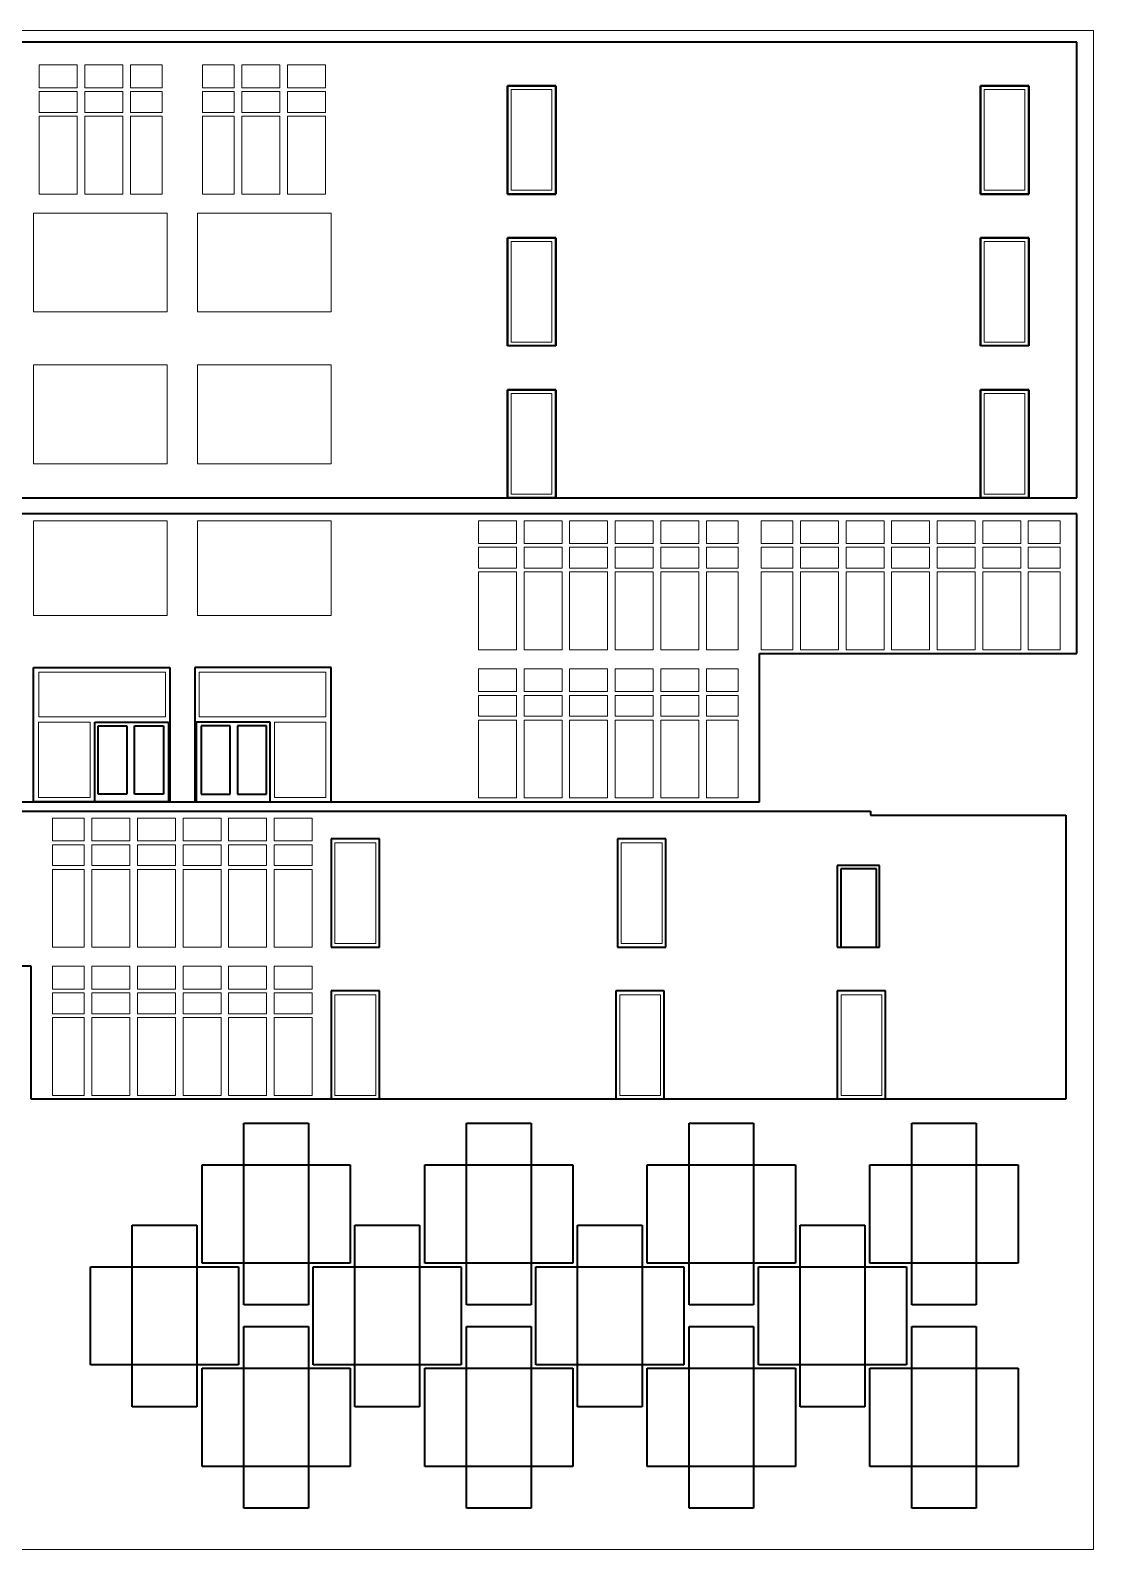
# Model space of a CAD drawing. Header units: millimetres. Extents: x -227611 to -73346, y -33294 to 110334.
# Drawn here: x -101343 to -73346, y 65235 to 105235 of the extents above; entities that cross this region are included whole.
import ezdxf

# ---------------------------------------------------------------- set-up
doc = ezdxf.new("R2010")
doc.units = ezdxf.units.MM
doc.header["$MEASUREMENT"] = 0
for name, color, linetype, lineweight in [('0_02_2D Desen - Linii.2d_Pen_No__1', 7, 'Continuous', 40), ('0_02_2D Desen - Linii.2d_Pen_No__101', 252, 'Continuous', 13), ('0_02_2D Desen - Linii.2d_Pen_No__4', 102, 'Continuous', 20), ('0_02_2D Desen - Linii.2d_Pen_No__6', 5, 'Continuous', 35)]:
    doc.layers.add(name, color=color, linetype=linetype, lineweight=lineweight)

msp = doc.modelspace()

# ---------------------------------------------------------------- linework, layer by layer
at = {"layer": '0_02_2D Desen - Linii.2d_Pen_No__1', "color": 7, "linetype": 'Continuous', "lineweight": 40}
for p, q in [((-88783, 103775), (-87511, 103775)), ((-88783, 100925), (-88783, 103775)), ((-87511, 103775), (-88783, 103775)), ((-88783, 103775), (-88783, 100925)), ((-87511, 103775), (-87511, 100925)), ((-87511, 100925), (-87511, 103775)), ((-76327, 103775), (-75054, 103775)), ((-76327, 100925), (-76327, 103775)), ((-75054, 103775), (-76327, 103775)), ((-76327, 103775), (-76327, 100925)), ((-75054, 103775), (-75054, 100925)), ((-75054, 100925), (-75054, 103775)), ((-87511, 100925), (-88783, 100925)), ((-88783, 100925), (-87511, 100925)), ((-75054, 100925), (-76327, 100925)), ((-76327, 100925), (-75054, 100925)), ((-88783, 99775), (-87511, 99775)), ((-88783, 96925), (-88783, 99775)), ((-87511, 99775), (-88783, 99775)), ((-88783, 99775), (-88783, 96925)), ((-87511, 99775), (-87511, 96925)), ((-87511, 96925), (-87511, 99775)), ((-76327, 99775), (-75054, 99775)), ((-76327, 96925), (-76327, 99775)), ((-75054, 99775), (-76327, 99775)), ((-76327, 99775), (-76327, 96925)), ((-75054, 99775), (-75054, 96925)), ((-75054, 96925), (-75054, 99775)), ((-87511, 96925), (-88783, 96925)), ((-87511, 96925), (-88783, 96925)), ((-75054, 96925), (-76327, 96925)), ((-75054, 96925), (-76327, 96925)), ((-88783, 95775), (-87511, 95775)), ((-88783, 92925), (-88783, 95775)), ((-87511, 95775), (-88783, 95775)), ((-88783, 95775), (-88783, 92925)), ((-87511, 95775), (-87511, 92925)), ((-87511, 92925), (-87511, 95775)), ((-76327, 95775), (-75054, 95775)), ((-76327, 92925), (-76327, 95775)), ((-75054, 95775), (-76327, 95775)), ((-76327, 95775), (-76327, 92925)), ((-75054, 95775), (-75054, 92925)), ((-75054, 92925), (-75054, 95775)), ((-87511, 92925), (-88783, 92925)), ((-75054, 92925), (-76327, 92925)), ((-101263, 88462), (-97670, 88462)), ((-101263, 84925), (-101263, 88462)), ((-97670, 88462), (-97670, 84925)), ((-93420, 88462), (-97014, 88462)), ((-97014, 88462), (-97014, 84925)), ((-93420, 84925), (-93420, 88462)), ((-99650, 87025), (-97707, 87025)), ((-99650, 84925), (-99650, 87025)), ((-99560, 86925), (-98799, 86925)), ((-99560, 85125), (-99560, 86925)), ((-98799, 86925), (-98799, 85125)), ((-98599, 86925), (-97835, 86925)), ((-98599, 85125), (-98599, 86925)), ((-97835, 86925), (-97835, 85125)), ((-97707, 87025), (-97707, 84925)), ((-95033, 87025), (-96977, 87025)), ((-96977, 87025), (-96977, 84925)), ((-96085, 86925), (-96849, 86925)), ((-96849, 86925), (-96849, 85125)), ((-96085, 85125), (-96085, 86925)), ((-95124, 86925), (-95885, 86925)), ((-95885, 86925), (-95885, 85125)), ((-95124, 85125), (-95124, 86925)), ((-95033, 84925), (-95033, 87025)), ((-97670, 84925), (-101263, 84925)), ((-97707, 84925), (-99650, 84925)), ((-98799, 85125), (-99560, 85125)), ((-97835, 85125), (-98599, 85125)), ((-97014, 84925), (-93420, 84925)), ((-96977, 84925), (-95033, 84925)), ((-96849, 85125), (-96085, 85125)), ((-95885, 85125), (-95124, 85125)), ((-92150, 83945), (-93423, 83945)), ((-93423, 83945), (-93423, 81095)), ((-92150, 81095), (-92150, 83945)), ((-84610, 83945), (-85883, 83945)), ((-85883, 83945), (-85883, 81095)), ((-84610, 81095), (-84610, 83945)), ((-78984, 83250), (-80095, 83250)), ((-80095, 83250), (-80095, 81095)), ((-78984, 81095), (-78984, 83250)), ((-79062, 83162), (-79998, 83162)), ((-79998, 83162), (-79998, 81095)), ((-79062, 81095), (-79062, 83162)), ((-93423, 81095), (-92150, 81095)), ((-85883, 81095), (-84610, 81095)), ((-80095, 81095), (-78984, 81095)), ((-92150, 79945), (-93423, 79945)), ((-93423, 79945), (-93423, 77095)), ((-92150, 77095), (-92150, 79945)), ((-84650, 79945), (-85923, 79945)), ((-85923, 79945), (-85923, 77095)), ((-84650, 77095), (-84650, 79945)), ((-78823, 79945), (-80095, 79945)), ((-80095, 79945), (-80095, 77095)), ((-78823, 77095), (-78823, 79945)), ((-95723, 75363), (-94023, 75363)), ((-95723, 72780), (-95723, 75363)), ((-94023, 75363), (-94023, 72780)), ((-89860, 75363), (-88160, 75363)), ((-89860, 72780), (-89860, 75363)), ((-88160, 75363), (-88160, 72780)), ((-83998, 75363), (-82298, 75363)), ((-83998, 72780), (-83998, 75363)), ((-82298, 75363), (-82298, 72780)), ((-78135, 75363), (-76435, 75363)), ((-78135, 72780), (-78135, 75363)), ((-76435, 75363), (-76435, 72780)), ((-98660, 72681), (-96960, 72681)), ((-98660, 70098), (-98660, 72681)), ((-96960, 72681), (-96960, 70098)), ((-94023, 72780), (-95723, 72780)), ((-92798, 72681), (-91098, 72681)), ((-92798, 70098), (-92798, 72681)), ((-91098, 72681), (-91098, 70098)), ((-88160, 72780), (-89860, 72780)), ((-86935, 72681), (-85235, 72681)), ((-86935, 70098), (-86935, 72681)), ((-85235, 72681), (-85235, 70098)), ((-82298, 72780), (-83998, 72780)), ((-81072, 72681), (-79372, 72681)), ((-81072, 70098), (-81072, 72681)), ((-79372, 72681), (-79372, 70098)), ((-76435, 72780), (-78135, 72780)), ((-96960, 70098), (-98660, 70098)), ((-95723, 70010), (-94023, 70010)), ((-95723, 67427), (-95723, 70010)), ((-94023, 70010), (-94023, 67427)), ((-91098, 70098), (-92798, 70098)), ((-89860, 70010), (-88160, 70010)), ((-89860, 67427), (-89860, 70010)), ((-88160, 70010), (-88160, 67427)), ((-85235, 70098), (-86935, 70098)), ((-83998, 70010), (-82298, 70010)), ((-83998, 67427), (-83998, 70010)), ((-82298, 70010), (-82298, 67427)), ((-79372, 70098), (-81072, 70098)), ((-78135, 70010), (-76435, 70010)), ((-78135, 67427), (-78135, 70010)), ((-76435, 70010), (-76435, 67427)), ((-94023, 67427), (-95723, 67427)), ((-88160, 67427), (-89860, 67427)), ((-82298, 67427), (-83998, 67427)), ((-76435, 67427), (-78135, 67427))]:
    msp.add_line(p, q, dxfattribs=at)
at = {"layer": '0_02_2D Desen - Linii.2d_Pen_No__101', "color": 252, "linetype": 'Continuous', "lineweight": 13}
for p, q in [((-133346, 105235), (-73346, 105235)), ((-73346, 105235), (-73346, 65235)), ((-73346, 65235), (-133346, 65235))]:
    msp.add_line(p, q, dxfattribs=at)
at = {"layer": '0_02_2D Desen - Linii.2d_Pen_No__4', "color": 102, "linetype": 'Continuous', "lineweight": 20}
for p, q in [((-100109, 104325), (-101109, 104325)), ((-101109, 104325), (-101109, 103725)), ((-100109, 103725), (-100109, 104325)), ((-98909, 104325), (-99909, 104325)), ((-99909, 104325), (-99909, 103725)), ((-98909, 103725), (-98909, 104325)), ((-97871, 104325), (-98709, 104325)), ((-98709, 104325), (-98709, 103725)), ((-97871, 103725), (-97871, 104325)), ((-96813, 104325), (-95974, 104325)), ((-96813, 103725), (-96813, 104325)), ((-95974, 104325), (-95974, 103725)), ((-95774, 104325), (-94774, 104325)), ((-95774, 103725), (-95774, 104325)), ((-94774, 104325), (-94774, 103725)), ((-94574, 104325), (-93574, 104325)), ((-94574, 103725), (-94574, 104325)), ((-93574, 104325), (-93574, 103725)), ((-101109, 103725), (-100109, 103725)), ((-100109, 103625), (-101109, 103625)), ((-101109, 103625), (-101109, 103075)), ((-100109, 103075), (-100109, 103625)), ((-99909, 103725), (-98909, 103725)), ((-98909, 103625), (-99909, 103625)), ((-99909, 103625), (-99909, 103075)), ((-98909, 103075), (-98909, 103625)), ((-98709, 103725), (-97871, 103725)), ((-97871, 103625), (-98709, 103625)), ((-98709, 103625), (-98709, 103075)), ((-97871, 103075), (-97871, 103625)), ((-95974, 103725), (-96813, 103725)), ((-96813, 103625), (-95974, 103625)), ((-96813, 103075), (-96813, 103625)), ((-95974, 103625), (-95974, 103075)), ((-94774, 103725), (-95774, 103725)), ((-95774, 103625), (-94774, 103625)), ((-95774, 103075), (-95774, 103625)), ((-94774, 103625), (-94774, 103075)), ((-93574, 103725), (-94574, 103725)), ((-94574, 103625), (-93574, 103625)), ((-94574, 103075), (-94574, 103625)), ((-93574, 103625), (-93574, 103075)), ((-87611, 103675), (-88683, 103675)), ((-88683, 103675), (-88683, 101025)), ((-87611, 101025), (-87611, 103675)), ((-75154, 103675), (-76227, 103675)), ((-76227, 103675), (-76227, 101025)), ((-75154, 101025), (-75154, 103675)), ((-101109, 103075), (-100109, 103075)), ((-100109, 102975), (-101109, 102975)), ((-101109, 102975), (-101109, 100925)), ((-100109, 100925), (-100109, 102975)), ((-99909, 103075), (-98909, 103075)), ((-98909, 102975), (-99909, 102975)), ((-99909, 102975), (-99909, 100925)), ((-98909, 100925), (-98909, 102975)), ((-98709, 103075), (-97871, 103075)), ((-97871, 102975), (-98709, 102975)), ((-98709, 102975), (-98709, 100925)), ((-97871, 100925), (-97871, 102975)), ((-95974, 103075), (-96813, 103075)), ((-96813, 102975), (-95974, 102975)), ((-96813, 100925), (-96813, 102975)), ((-95974, 102975), (-95974, 100925)), ((-94774, 103075), (-95774, 103075)), ((-95774, 102975), (-94774, 102975)), ((-95774, 100925), (-95774, 102975)), ((-94774, 102975), (-94774, 100925)), ((-93574, 103075), (-94574, 103075)), ((-94574, 102975), (-93574, 102975)), ((-94574, 100925), (-94574, 102975)), ((-93574, 102975), (-93574, 100925)), ((-101109, 100925), (-100109, 100925)), ((-99909, 100925), (-98909, 100925)), ((-98709, 100925), (-97871, 100925)), ((-95974, 100925), (-96813, 100925)), ((-94774, 100925), (-95774, 100925)), ((-93574, 100925), (-94574, 100925)), ((-88683, 101025), (-87611, 101025)), ((-76227, 101025), (-75154, 101025)), ((-101263, 97825), (-101263, 100425)), ((-101263, 100425), (-97739, 100425)), ((-97739, 100425), (-97739, 97825)), ((-93420, 100425), (-96945, 100425)), ((-96945, 100425), (-96945, 97825)), ((-93420, 97825), (-93420, 100425)), ((-87611, 99675), (-88683, 99675)), ((-88683, 99675), (-88683, 97025)), ((-87611, 97025), (-87611, 99675)), ((-75154, 99675), (-76227, 99675)), ((-76227, 99675), (-76227, 97025)), ((-75154, 97025), (-75154, 99675)), ((-97739, 97825), (-101263, 97825)), ((-96945, 97825), (-93420, 97825)), ((-88683, 97025), (-87611, 97025)), ((-76227, 97025), (-75154, 97025)), ((-101263, 93825), (-101263, 96425)), ((-101263, 96425), (-97739, 96425)), ((-97739, 96425), (-97739, 93825)), ((-93420, 96425), (-96945, 96425)), ((-96945, 96425), (-96945, 93825)), ((-93420, 93825), (-93420, 96425)), ((-87611, 95675), (-88683, 95675)), ((-88683, 95675), (-88683, 93025)), ((-87611, 93025), (-87611, 95675)), ((-75154, 95675), (-76227, 95675)), ((-76227, 95675), (-76227, 93025)), ((-75154, 93025), (-75154, 95675)), ((-97739, 93825), (-101263, 93825)), ((-96945, 93825), (-93420, 93825)), ((-88683, 93025), (-87611, 93025)), ((-76227, 93025), (-75154, 93025)), ((-101263, 89825), (-101263, 92325)), ((-101263, 92325), (-97739, 92325)), ((-97739, 92325), (-97739, 89825)), ((-93420, 92325), (-96945, 92325)), ((-96945, 92325), (-96945, 89825)), ((-93420, 89825), (-93420, 92325)), ((-88543, 92325), (-89543, 92325)), ((-89543, 92325), (-89543, 91725)), ((-88543, 91725), (-88543, 92325)), ((-87343, 92325), (-88343, 92325)), ((-88343, 92325), (-88343, 91725)), ((-87343, 91725), (-87343, 92325)), ((-86143, 92325), (-87143, 92325)), ((-87143, 92325), (-87143, 91725)), ((-86143, 91725), (-86143, 92325)), ((-84943, 92325), (-85943, 92325)), ((-85943, 92325), (-85943, 91725)), ((-84943, 91725), (-84943, 92325)), ((-83743, 92325), (-84743, 92325)), ((-84743, 92325), (-84743, 91725)), ((-83743, 91725), (-83743, 92325)), ((-82705, 92325), (-83543, 92325)), ((-83543, 92325), (-83543, 91725)), ((-82705, 91725), (-82705, 92325)), ((-81264, 92325), (-82103, 92325)), ((-82103, 92325), (-82103, 91725)), ((-81264, 91725), (-81264, 92325)), ((-80064, 92325), (-81064, 92325)), ((-81064, 92325), (-81064, 91725)), ((-80064, 91725), (-80064, 92325)), ((-78865, 92325), (-79865, 92325)), ((-79865, 92325), (-79865, 91725)), ((-78865, 91725), (-78865, 92325)), ((-77665, 92325), (-78665, 92325)), ((-78665, 92325), (-78665, 91725)), ((-77665, 91725), (-77665, 92325)), ((-76465, 92325), (-77465, 92325)), ((-77465, 92325), (-77465, 91725)), ((-76465, 91725), (-76465, 92325)), ((-75265, 92325), (-76265, 92325)), ((-76265, 92325), (-76265, 91725)), ((-75265, 91725), (-75265, 92325)), ((-74227, 92325), (-75065, 92325)), ((-75065, 92325), (-75065, 91725)), ((-74227, 91725), (-74227, 92325)), ((-89543, 91725), (-88543, 91725)), ((-88543, 91625), (-89543, 91625)), ((-89543, 91625), (-89543, 91075)), ((-88543, 91075), (-88543, 91625)), ((-88343, 91725), (-87343, 91725)), ((-87343, 91625), (-88343, 91625)), ((-88343, 91625), (-88343, 91075)), ((-87343, 91075), (-87343, 91625)), ((-87143, 91725), (-86143, 91725)), ((-86143, 91625), (-87143, 91625)), ((-87143, 91625), (-87143, 91075)), ((-86143, 91075), (-86143, 91625)), ((-85943, 91725), (-84943, 91725)), ((-84943, 91625), (-85943, 91625)), ((-85943, 91625), (-85943, 91075)), ((-84943, 91075), (-84943, 91625)), ((-84743, 91725), (-83743, 91725)), ((-83743, 91625), (-84743, 91625)), ((-84743, 91625), (-84743, 91075)), ((-83743, 91075), (-83743, 91625)), ((-83543, 91725), (-82705, 91725)), ((-82705, 91625), (-83543, 91625)), ((-83543, 91625), (-83543, 91075)), ((-82705, 91075), (-82705, 91625)), ((-82103, 91725), (-81264, 91725)), ((-81264, 91625), (-82103, 91625)), ((-82103, 91625), (-82103, 91075)), ((-81264, 91075), (-81264, 91625)), ((-81064, 91725), (-80064, 91725)), ((-80064, 91625), (-81064, 91625)), ((-81064, 91625), (-81064, 91075)), ((-80064, 91075), (-80064, 91625)), ((-79865, 91725), (-78865, 91725)), ((-78865, 91625), (-79865, 91625)), ((-79865, 91625), (-79865, 91075)), ((-78865, 91075), (-78865, 91625)), ((-78665, 91725), (-77665, 91725)), ((-77665, 91625), (-78665, 91625)), ((-78665, 91625), (-78665, 91075)), ((-77665, 91075), (-77665, 91625)), ((-77465, 91725), (-76465, 91725)), ((-76465, 91625), (-77465, 91625)), ((-77465, 91625), (-77465, 91075)), ((-76465, 91075), (-76465, 91625)), ((-76265, 91725), (-75265, 91725)), ((-75265, 91625), (-76265, 91625)), ((-76265, 91625), (-76265, 91075)), ((-75265, 91075), (-75265, 91625)), ((-75065, 91725), (-74227, 91725)), ((-74227, 91625), (-75065, 91625)), ((-75065, 91625), (-75065, 91075)), ((-74227, 91075), (-74227, 91625)), ((-89543, 91075), (-88543, 91075)), ((-88543, 90975), (-89543, 90975)), ((-89543, 90975), (-89543, 88925)), ((-88543, 88925), (-88543, 90975)), ((-88343, 91075), (-87343, 91075)), ((-87343, 90975), (-88343, 90975)), ((-88343, 90975), (-88343, 88925)), ((-87343, 88925), (-87343, 90975)), ((-87143, 91075), (-86143, 91075)), ((-86143, 90975), (-87143, 90975)), ((-87143, 90975), (-87143, 88925)), ((-86143, 88925), (-86143, 90975)), ((-85943, 91075), (-84943, 91075)), ((-84943, 90975), (-85943, 90975)), ((-85943, 90975), (-85943, 88925)), ((-84943, 88925), (-84943, 90975)), ((-84743, 91075), (-83743, 91075)), ((-83743, 90975), (-84743, 90975)), ((-84743, 90975), (-84743, 88925)), ((-83743, 88925), (-83743, 90975)), ((-83543, 91075), (-82705, 91075)), ((-82705, 90975), (-83543, 90975)), ((-83543, 90975), (-83543, 88925)), ((-82705, 88925), (-82705, 90975)), ((-82103, 91075), (-81264, 91075)), ((-81264, 90975), (-82103, 90975)), ((-82103, 90975), (-82103, 88925)), ((-81264, 88925), (-81264, 90975)), ((-81064, 91075), (-80064, 91075)), ((-80064, 90975), (-81064, 90975)), ((-81064, 90975), (-81064, 88925)), ((-80064, 88925), (-80064, 90975)), ((-79865, 91075), (-78865, 91075)), ((-78865, 90975), (-79865, 90975)), ((-79865, 90975), (-79865, 88925)), ((-78865, 88925), (-78865, 90975)), ((-78665, 91075), (-77665, 91075)), ((-77665, 90975), (-78665, 90975)), ((-78665, 90975), (-78665, 88925)), ((-77665, 88925), (-77665, 90975)), ((-77465, 91075), (-76465, 91075)), ((-76465, 90975), (-77465, 90975)), ((-77465, 90975), (-77465, 88925)), ((-76465, 88925), (-76465, 90975)), ((-76265, 91075), (-75265, 91075)), ((-75265, 90975), (-76265, 90975)), ((-76265, 90975), (-76265, 88925)), ((-75265, 88925), (-75265, 90975)), ((-75065, 91075), (-74227, 91075)), ((-74227, 90975), (-75065, 90975)), ((-75065, 90975), (-75065, 88925)), ((-74227, 88925), (-74227, 90975)), ((-97739, 89825), (-101263, 89825)), ((-96945, 89825), (-93420, 89825)), ((-89543, 88925), (-88543, 88925)), ((-88343, 88925), (-87343, 88925)), ((-87143, 88925), (-86143, 88925)), ((-85943, 88925), (-84943, 88925)), ((-84743, 88925), (-83743, 88925)), ((-83543, 88925), (-82705, 88925)), ((-82103, 88925), (-81264, 88925)), ((-81064, 88925), (-80064, 88925)), ((-79865, 88925), (-78865, 88925)), ((-78665, 88925), (-77665, 88925)), ((-77465, 88925), (-76465, 88925)), ((-76265, 88925), (-75265, 88925)), ((-75065, 88925), (-74227, 88925)), ((-88543, 88425), (-89543, 88425)), ((-89543, 88425), (-89543, 87825)), ((-88543, 87825), (-88543, 88425)), ((-87343, 88425), (-88343, 88425)), ((-88343, 88425), (-88343, 87825)), ((-87343, 87825), (-87343, 88425)), ((-86143, 88425), (-87143, 88425)), ((-87143, 88425), (-87143, 87825)), ((-86143, 87825), (-86143, 88425)), ((-84943, 88425), (-85943, 88425)), ((-85943, 88425), (-85943, 87825)), ((-84943, 87825), (-84943, 88425)), ((-83743, 88425), (-84743, 88425)), ((-84743, 88425), (-84743, 87825)), ((-83743, 87825), (-83743, 88425)), ((-82705, 88425), (-83543, 88425)), ((-83543, 88425), (-83543, 87825)), ((-82705, 87825), (-82705, 88425)), ((-97781, 88334), (-101118, 88334)), ((-101118, 88334), (-101118, 87164)), ((-97781, 87164), (-97781, 88334)), ((-96902, 88334), (-93565, 88334)), ((-96902, 87164), (-96902, 88334)), ((-93565, 88334), (-93565, 87164)), ((-89543, 87825), (-88543, 87825)), ((-88543, 87725), (-89543, 87725)), ((-89543, 87725), (-89543, 87175)), ((-88543, 87175), (-88543, 87725)), ((-88343, 87825), (-87343, 87825)), ((-87343, 87725), (-88343, 87725)), ((-88343, 87725), (-88343, 87175)), ((-87343, 87175), (-87343, 87725)), ((-87143, 87825), (-86143, 87825)), ((-86143, 87725), (-87143, 87725)), ((-87143, 87725), (-87143, 87175)), ((-86143, 87175), (-86143, 87725)), ((-85943, 87825), (-84943, 87825)), ((-84943, 87725), (-85943, 87725)), ((-85943, 87725), (-85943, 87175)), ((-84943, 87175), (-84943, 87725)), ((-84743, 87825), (-83743, 87825)), ((-83743, 87725), (-84743, 87725)), ((-84743, 87725), (-84743, 87175)), ((-83743, 87175), (-83743, 87725)), ((-83543, 87825), (-82705, 87825)), ((-82705, 87725), (-83543, 87725)), ((-83543, 87725), (-83543, 87175)), ((-82705, 87175), (-82705, 87725)), ((-101125, 87025), (-99768, 87025)), ((-101125, 85038), (-101125, 87025)), ((-101118, 87164), (-97781, 87164)), ((-99768, 87025), (-99768, 85038)), ((-93565, 87164), (-96902, 87164)), ((-93559, 87025), (-94916, 87025)), ((-94916, 87025), (-94916, 85038)), ((-93559, 85038), (-93559, 87025)), ((-89543, 87175), (-88543, 87175)), ((-88543, 87075), (-89543, 87075)), ((-89543, 87075), (-89543, 85025)), ((-88543, 85025), (-88543, 87075)), ((-88343, 87175), (-87343, 87175)), ((-87343, 87075), (-88343, 87075)), ((-88343, 87075), (-88343, 85025)), ((-87343, 85025), (-87343, 87075)), ((-87143, 87175), (-86143, 87175)), ((-86143, 87075), (-87143, 87075)), ((-87143, 87075), (-87143, 85025)), ((-86143, 85025), (-86143, 87075)), ((-85943, 87175), (-84943, 87175)), ((-84943, 87075), (-85943, 87075)), ((-85943, 87075), (-85943, 85025)), ((-84943, 85025), (-84943, 87075)), ((-84743, 87175), (-83743, 87175)), ((-83743, 87075), (-84743, 87075)), ((-84743, 87075), (-84743, 85025)), ((-83743, 85025), (-83743, 87075)), ((-83543, 87175), (-82705, 87175)), ((-82705, 87075), (-83543, 87075)), ((-83543, 87075), (-83543, 85025)), ((-82705, 85025), (-82705, 87075)), ((-99768, 85038), (-101125, 85038)), ((-94916, 85038), (-93559, 85038)), ((-89543, 85025), (-88543, 85025)), ((-88343, 85025), (-87343, 85025)), ((-87143, 85025), (-86143, 85025)), ((-85943, 85025), (-84943, 85025)), ((-84743, 85025), (-83743, 85025)), ((-83543, 85025), (-82705, 85025)), ((-100761, 84495), (-99923, 84495)), ((-100761, 83895), (-100761, 84495)), ((-99923, 84495), (-99923, 83895)), ((-99723, 84495), (-98723, 84495)), ((-99723, 83895), (-99723, 84495)), ((-98723, 84495), (-98723, 83895)), ((-98523, 84495), (-97523, 84495)), ((-98523, 83895), (-98523, 84495)), ((-97523, 84495), (-97523, 83895)), ((-97323, 84495), (-96323, 84495)), ((-97323, 83895), (-97323, 84495)), ((-96323, 84495), (-96323, 83895)), ((-96123, 84495), (-95123, 84495)), ((-96123, 83895), (-96123, 84495)), ((-95123, 84495), (-95123, 83895)), ((-94923, 84495), (-93923, 84495)), ((-94923, 83895), (-94923, 84495)), ((-93923, 84495), (-93923, 83895)), ((-99923, 83895), (-100761, 83895)), ((-100761, 83795), (-99923, 83795)), ((-100761, 83245), (-100761, 83795)), ((-99923, 83795), (-99923, 83245)), ((-98723, 83895), (-99723, 83895)), ((-99723, 83795), (-98723, 83795)), ((-99723, 83245), (-99723, 83795)), ((-98723, 83795), (-98723, 83245)), ((-97523, 83895), (-98523, 83895)), ((-98523, 83795), (-97523, 83795)), ((-98523, 83245), (-98523, 83795)), ((-97523, 83795), (-97523, 83245)), ((-96323, 83895), (-97323, 83895)), ((-97323, 83795), (-96323, 83795)), ((-97323, 83245), (-97323, 83795)), ((-96323, 83795), (-96323, 83245)), ((-95123, 83895), (-96123, 83895)), ((-96123, 83795), (-95123, 83795)), ((-96123, 83245), (-96123, 83795)), ((-95123, 83795), (-95123, 83245)), ((-93923, 83895), (-94923, 83895)), ((-94923, 83795), (-93923, 83795)), ((-94923, 83245), (-94923, 83795)), ((-93923, 83795), (-93923, 83245)), ((-92250, 83845), (-93323, 83845)), ((-93323, 83845), (-93323, 81195)), ((-92250, 81195), (-92250, 83845)), ((-84710, 83845), (-85783, 83845)), ((-85783, 83845), (-85783, 81195)), ((-84710, 81195), (-84710, 83845)), ((-99923, 83245), (-100761, 83245)), ((-98723, 83245), (-99723, 83245)), ((-97523, 83245), (-98523, 83245)), ((-96323, 83245), (-97323, 83245)), ((-95123, 83245), (-96123, 83245)), ((-93923, 83245), (-94923, 83245)), ((-100761, 83145), (-99923, 83145)), ((-100761, 81095), (-100761, 83145)), ((-99923, 83145), (-99923, 81095)), ((-99723, 83145), (-98723, 83145)), ((-99723, 81095), (-99723, 83145)), ((-98723, 83145), (-98723, 81095)), ((-98523, 83145), (-97523, 83145)), ((-98523, 81095), (-98523, 83145)), ((-97523, 83145), (-97523, 81095)), ((-97323, 83145), (-96323, 83145)), ((-97323, 81095), (-97323, 83145)), ((-96323, 83145), (-96323, 81095)), ((-96123, 83145), (-95123, 83145)), ((-96123, 81095), (-96123, 83145)), ((-95123, 83145), (-95123, 81095)), ((-94923, 83145), (-93923, 83145)), ((-94923, 81095), (-94923, 83145)), ((-93923, 83145), (-93923, 81095)), ((-99923, 81095), (-100761, 81095)), ((-98723, 81095), (-99723, 81095)), ((-97523, 81095), (-98523, 81095)), ((-96323, 81095), (-97323, 81095)), ((-95123, 81095), (-96123, 81095)), ((-93923, 81095), (-94923, 81095)), ((-93323, 81195), (-92250, 81195)), ((-85783, 81195), (-84710, 81195)), ((-100761, 80595), (-99923, 80595)), ((-100761, 79995), (-100761, 80595)), ((-99923, 80595), (-99923, 79995)), ((-99723, 80595), (-98723, 80595)), ((-99723, 79995), (-99723, 80595)), ((-98723, 80595), (-98723, 79995)), ((-98523, 80595), (-97523, 80595)), ((-98523, 79995), (-98523, 80595)), ((-97523, 80595), (-97523, 79995)), ((-97323, 80595), (-96323, 80595)), ((-97323, 79995), (-97323, 80595)), ((-96323, 80595), (-96323, 79995)), ((-96123, 80595), (-95123, 80595)), ((-96123, 79995), (-96123, 80595)), ((-95123, 80595), (-95123, 79995)), ((-94923, 80595), (-93923, 80595)), ((-94923, 79995), (-94923, 80595)), ((-93923, 80595), (-93923, 79995)), ((-99923, 79995), (-100761, 79995)), ((-100761, 79895), (-99923, 79895)), ((-100761, 79345), (-100761, 79895)), ((-99923, 79895), (-99923, 79345)), ((-98723, 79995), (-99723, 79995)), ((-99723, 79895), (-98723, 79895)), ((-99723, 79345), (-99723, 79895)), ((-98723, 79895), (-98723, 79345)), ((-97523, 79995), (-98523, 79995)), ((-98523, 79895), (-97523, 79895)), ((-98523, 79345), (-98523, 79895)), ((-97523, 79895), (-97523, 79345)), ((-96323, 79995), (-97323, 79995)), ((-97323, 79895), (-96323, 79895)), ((-97323, 79345), (-97323, 79895)), ((-96323, 79895), (-96323, 79345)), ((-95123, 79995), (-96123, 79995)), ((-96123, 79895), (-95123, 79895)), ((-96123, 79345), (-96123, 79895)), ((-95123, 79895), (-95123, 79345)), ((-93923, 79995), (-94923, 79995)), ((-94923, 79895), (-93923, 79895)), ((-94923, 79345), (-94923, 79895)), ((-93923, 79895), (-93923, 79345)), ((-92250, 79845), (-93323, 79845)), ((-93323, 79845), (-93323, 77195)), ((-92250, 77195), (-92250, 79845)), ((-84750, 79845), (-85823, 79845)), ((-85823, 79845), (-85823, 77195)), ((-84750, 77195), (-84750, 79845)), ((-78923, 79845), (-79995, 79845)), ((-79995, 79845), (-79995, 77195)), ((-78923, 77195), (-78923, 79845)), ((-99923, 79345), (-100761, 79345)), ((-100761, 79245), (-99923, 79245)), ((-100761, 77195), (-100761, 79245)), ((-99923, 79245), (-99923, 77195)), ((-98723, 79345), (-99723, 79345)), ((-99723, 79245), (-98723, 79245)), ((-99723, 77195), (-99723, 79245)), ((-98723, 79245), (-98723, 77195)), ((-97523, 79345), (-98523, 79345)), ((-98523, 79245), (-97523, 79245)), ((-98523, 77195), (-98523, 79245)), ((-97523, 79245), (-97523, 77195)), ((-96323, 79345), (-97323, 79345)), ((-97323, 79245), (-96323, 79245)), ((-97323, 77195), (-97323, 79245)), ((-96323, 79245), (-96323, 77195)), ((-95123, 79345), (-96123, 79345)), ((-96123, 79245), (-95123, 79245)), ((-96123, 77195), (-96123, 79245)), ((-95123, 79245), (-95123, 77195)), ((-93923, 79345), (-94923, 79345)), ((-94923, 79245), (-93923, 79245)), ((-94923, 77195), (-94923, 79245)), ((-93923, 79245), (-93923, 77195)), ((-99923, 77195), (-100761, 77195)), ((-98723, 77195), (-99723, 77195)), ((-97523, 77195), (-98523, 77195)), ((-96323, 77195), (-97323, 77195)), ((-95123, 77195), (-96123, 77195)), ((-93923, 77195), (-94923, 77195)), ((-93323, 77195), (-92250, 77195)), ((-85823, 77195), (-84750, 77195)), ((-79995, 77195), (-78923, 77195))]:
    msp.add_line(p, q, dxfattribs=at)
at = {"layer": '0_02_2D Desen - Linii.2d_Pen_No__6', "color": 5, "linetype": 'Continuous', "lineweight": 35}
for p, q in [((-73785, 104925), (-120042, 104925)), ((-73785, 92925), (-73785, 104925)), ((-120042, 92925), (-73785, 92925)), ((-73785, 92505), (-120042, 92505)), ((-73786, 88925), (-73785, 92505)), ((-82142, 84925), (-82142, 88825)), ((-82142, 88825), (-73786, 88825)), ((-73786, 88825), (-73786, 88925)), ((-120042, 84925), (-82142, 84925)), ((-109680, 84675), (-79224, 84675)), ((-79224, 84675), (-79224, 84575)), ((-79224, 84575), (-74080, 84575)), ((-74080, 84575), (-74080, 77095)), ((-101323, 80595), (-109680, 80595)), ((-101323, 77095), (-101323, 80595)), ((-74080, 77095), (-101323, 77095)), ((-95723, 75363), (-95723, 76463)), ((-95723, 76463), (-94023, 76463)), ((-94023, 76463), (-94023, 75363)), ((-89860, 75363), (-89860, 76463)), ((-89860, 76463), (-88160, 76463)), ((-88160, 76463), (-88160, 75363)), ((-83998, 75363), (-83998, 76463)), ((-83998, 76463), (-82298, 76463)), ((-82298, 76463), (-82298, 75363)), ((-78135, 75363), (-78135, 76463)), ((-78135, 76463), (-76435, 76463)), ((-76435, 76463), (-76435, 75363)), ((-96823, 72780), (-96823, 75363)), ((-96823, 75363), (-95723, 75363)), ((-94023, 75363), (-92923, 75363)), ((-92923, 75363), (-92923, 72780)), ((-90960, 72780), (-90960, 75363)), ((-90960, 75363), (-89860, 75363)), ((-88160, 75363), (-87060, 75363)), ((-87060, 75363), (-87060, 72780)), ((-85098, 72780), (-85098, 75363)), ((-85098, 75363), (-83998, 75363)), ((-82298, 75363), (-81198, 75363)), ((-81198, 75363), (-81198, 72780)), ((-79235, 72780), (-79235, 75363)), ((-79235, 75363), (-78135, 75363)), ((-76435, 75363), (-75335, 75363)), ((-75335, 75363), (-75335, 72780)), ((-98660, 72681), (-98660, 73781)), ((-98660, 73781), (-96960, 73781)), ((-96960, 73781), (-96960, 72681)), ((-92798, 72681), (-92798, 73781)), ((-92798, 73781), (-91098, 73781)), ((-91098, 73781), (-91098, 72681)), ((-86935, 72681), (-86935, 73781)), ((-86935, 73781), (-85235, 73781)), ((-85235, 73781), (-85235, 72681)), ((-81072, 72681), (-81072, 73781)), ((-81072, 73781), (-79372, 73781)), ((-79372, 73781), (-79372, 72681)), ((-99760, 70098), (-99760, 72681)), ((-99760, 72681), (-98660, 72681)), ((-96960, 72681), (-95860, 72681)), ((-95723, 72780), (-96823, 72780)), ((-95860, 72681), (-95860, 70098)), ((-95723, 71680), (-95723, 72780)), ((-92923, 72780), (-94023, 72780)), ((-94023, 72780), (-94023, 71680)), ((-93898, 70098), (-93898, 72681)), ((-93898, 72681), (-92798, 72681)), ((-91098, 72681), (-89998, 72681)), ((-89860, 72780), (-90960, 72780)), ((-89998, 72681), (-89998, 70098)), ((-89860, 71680), (-89860, 72780)), ((-87060, 72780), (-88160, 72780)), ((-88160, 72780), (-88160, 71680)), ((-88035, 70098), (-88035, 72681)), ((-88035, 72681), (-86935, 72681)), ((-85235, 72681), (-84135, 72681)), ((-83998, 72780), (-85098, 72780)), ((-84135, 72681), (-84135, 70098)), ((-83998, 71680), (-83998, 72780)), ((-81198, 72780), (-82298, 72780)), ((-82298, 72780), (-82298, 71680)), ((-82172, 70098), (-82172, 72681)), ((-82172, 72681), (-81072, 72681)), ((-79372, 72681), (-78272, 72681)), ((-78135, 72780), (-79235, 72780)), ((-78272, 72681), (-78272, 70098)), ((-78135, 71680), (-78135, 72780)), ((-75335, 72780), (-76435, 72780)), ((-76435, 72780), (-76435, 71680)), ((-94023, 71680), (-95723, 71680)), ((-88160, 71680), (-89860, 71680)), ((-82298, 71680), (-83998, 71680)), ((-76435, 71680), (-78135, 71680)), ((-95723, 70010), (-95723, 71110)), ((-95723, 71110), (-94023, 71110)), ((-94023, 71110), (-94023, 70010)), ((-89860, 70010), (-89860, 71110)), ((-89860, 71110), (-88160, 71110)), ((-88160, 71110), (-88160, 70010)), ((-83998, 70010), (-83998, 71110)), ((-83998, 71110), (-82298, 71110)), ((-82298, 71110), (-82298, 70010)), ((-78135, 70010), (-78135, 71110)), ((-78135, 71110), (-76435, 71110)), ((-76435, 71110), (-76435, 70010)), ((-98660, 70098), (-99760, 70098)), ((-98660, 68998), (-98660, 70098)), ((-95860, 70098), (-96960, 70098)), ((-96960, 70098), (-96960, 68998)), ((-96823, 67427), (-96823, 70010)), ((-96823, 70010), (-95723, 70010)), ((-94023, 70010), (-92923, 70010)), ((-92798, 70098), (-93898, 70098)), ((-92923, 70010), (-92923, 67427)), ((-92798, 68998), (-92798, 70098)), ((-89998, 70098), (-91098, 70098)), ((-91098, 70098), (-91098, 68998)), ((-90960, 67427), (-90960, 70010)), ((-90960, 70010), (-89860, 70010)), ((-88160, 70010), (-87060, 70010)), ((-86935, 70098), (-88035, 70098)), ((-87060, 70010), (-87060, 67427)), ((-86935, 68998), (-86935, 70098)), ((-84135, 70098), (-85235, 70098)), ((-85235, 70098), (-85235, 68998)), ((-85098, 67427), (-85098, 70010)), ((-85098, 70010), (-83998, 70010)), ((-82298, 70010), (-81198, 70010)), ((-81072, 70098), (-82172, 70098)), ((-81198, 70010), (-81198, 67427)), ((-81072, 68998), (-81072, 70098)), ((-78272, 70098), (-79372, 70098)), ((-79372, 70098), (-79372, 68998)), ((-79235, 67427), (-79235, 70010)), ((-79235, 70010), (-78135, 70010)), ((-76435, 70010), (-75335, 70010)), ((-75335, 70010), (-75335, 67427)), ((-96960, 68998), (-98660, 68998)), ((-91098, 68998), (-92798, 68998)), ((-85235, 68998), (-86935, 68998)), ((-79372, 68998), (-81072, 68998)), ((-95723, 67427), (-96823, 67427)), ((-95723, 66327), (-95723, 67427)), ((-92923, 67427), (-94023, 67427)), ((-94023, 67427), (-94023, 66327)), ((-89860, 67427), (-90960, 67427)), ((-89860, 66327), (-89860, 67427)), ((-87060, 67427), (-88160, 67427)), ((-88160, 67427), (-88160, 66327)), ((-83998, 67427), (-85098, 67427)), ((-83998, 66327), (-83998, 67427)), ((-81198, 67427), (-82298, 67427)), ((-82298, 67427), (-82298, 66327)), ((-78135, 67427), (-79235, 67427)), ((-78135, 66327), (-78135, 67427)), ((-75335, 67427), (-76435, 67427)), ((-76435, 67427), (-76435, 66327)), ((-94023, 66327), (-95723, 66327)), ((-88160, 66327), (-89860, 66327)), ((-82298, 66327), (-83998, 66327)), ((-76435, 66327), (-78135, 66327))]:
    msp.add_line(p, q, dxfattribs=at)

doc.saveas('drawing.dxf')
